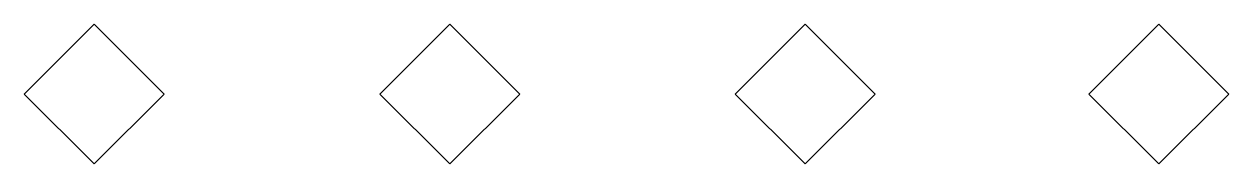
# Model space of a CAD drawing. Extents: x 7.93 to 16.54, y -19.44 to -18.44.
import ezdxf

# ---------------------------------------------------------------- set-up
doc = ezdxf.new("R2010")
doc.units = 0
doc.layers.add('LAYER_1', color=7, linetype='CONTINUOUS')

# ---------------------------------------------------------------- blocks, each defined once
blk = doc.blocks.new('BLOCK_3')
at = {"layer": 'LAYER_1', "color": 93}
blk.add_lwpolyline([(16.5368, -18.9361), (16.0368, -19.4361), (15.5368, -18.9361), (16.0368, -18.4361), (16.5368, -18.9361), (16.5368, -18.9361)], dxfattribs=at)
blk = doc.blocks.new('BLOCK_4')
at = {"layer": 'LAYER_1', "color": 93}
blk.add_lwpolyline([(11.4712, -18.9361), (10.9712, -19.4361), (10.4712, -18.9361), (10.9712, -18.4361), (11.4712, -18.9361), (11.4712, -18.9361)], dxfattribs=at)
blk = doc.blocks.new('BLOCK_5')
at = {"layer": 'LAYER_1', "color": 93}
blk.add_lwpolyline([(14.0112, -18.9361), (13.5112, -19.4361), (13.0112, -18.9361), (13.5112, -18.4361), (14.0112, -18.9361), (14.0112, -18.9361)], dxfattribs=at)
blk = doc.blocks.new('BLOCK_6')
at = {"layer": 'LAYER_1', "color": 93}
blk.add_lwpolyline([(8.9312, -18.9361), (8.4312, -19.4361), (7.9312, -18.9361), (8.4312, -18.4361), (8.9312, -18.9361), (8.9312, -18.9361)], dxfattribs=at)
blk = doc.blocks.new('BLOCK_2')
at = {"layer": 'LAYER_1'}
for name in ['BLOCK_6', 'BLOCK_4', 'BLOCK_5', 'BLOCK_3']:
    blk.add_blockref(name, (0, 0), dxfattribs=at)

msp = doc.modelspace()

# ---------------------------------------------------------------- block references
at = {"layer": 'LAYER_1'}
msp.add_blockref('BLOCK_2', (0, 0), dxfattribs=at)

doc.saveas('drawing.dxf')
